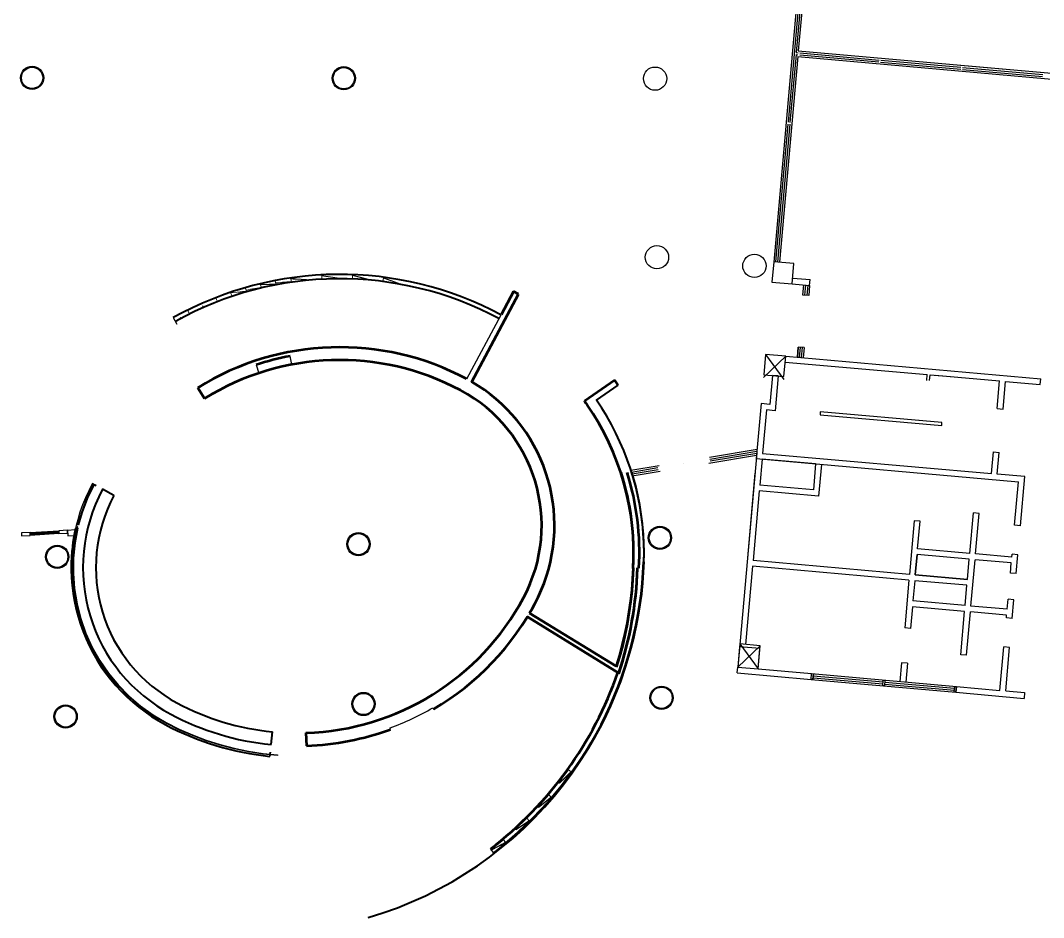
# Model space of a CAD drawing. Header units: millimetres. Extents: x 1316860 to 1485586, y 7456 to 143477.
# Drawn here: x 1387512 to 1422689, y 7681 to 38542 of the extents above; entities that cross this region are included whole.
import ezdxf

# ---------------------------------------------------------------- set-up
doc = ezdxf.new("R2010")
doc.units = ezdxf.units.MM
doc.header["$LTSCALE"] = 1000
doc.layers.get('0').update_dxf_attribs({"linetype": 'CONTINUOUS'})
for name, color, linetype in [('A—\\M+5C3C5\\M+5B4B0', 135, 'CONTINUOUS'), ('A—\\M+5C7BD\\M+5CCE5', 7, 'CONTINUOUS'), ('E1-RD-1F$0$$0$A-GLAZ', 140, 'CONTINUOUS'), ('E1-RD-1F$0$$3$A-WALL', 7, 'CONTINUOUS'), ('E1-RD-1F$0$A-GLAZ', 140, 'CONTINUOUS'), ('E1-RD-1F$0$A-GLAZ-CWMG', 3, 'CONTINUOUS'), ('E1-RD-1F$0$A-WALL', 7, 'CONTINUOUS'), ('E1-RI-1F$0$A-GLAZ-CWMG', 3, 'CONTINUOUS'), ('E1-RI-1F$0$A-WALL', 7, 'CONTINUOUS'), ('E1-RV-1F$0$A-WALL', 7, 'CONTINUOUS'), ('E1-RW-1F$0$A-GLAZ-CWMG', 3, 'CONTINUOUS'), ('E1-RW-1F$0$A-HOLE', 2, 'CONTINUOUS')]:
    doc.layers.add(name, color=color, linetype=linetype)

msp = doc.modelspace()

# ---------------------------------------------------------------- linework, layer by layer
at = {"elevation": 0}
for points in [[(1414109, 30179), (1413412, 30241), (1413350, 29544), (1414048, 29482)], [(1413827, 26992), (1413130, 27053), (1413068, 26356), (1413765, 26294)], [(1412935, 16931), (1412238, 16993), (1412176, 16296), (1412873, 16234)]]:
    msp.add_lwpolyline(points, close=True, dxfattribs=at)
for centre, radius in [((1387912, 36566, 0), 400), ((1398629, 36553, 0), 400), ((1409332, 36540, 0), 400), ((1387912, 36566, 0), 365), ((1398629, 36553, 0), 365), ((1409397, 30396, 0), 400), ((1412747, 30099, 0), 400), ((1409499, 20743, 0), 400), ((1409499, 20743, 0), 365), ((1399134, 20525, 0), 400), ((1399134, 20525, 0), 365), ((1388776, 20091, 0), 400), ((1388776, 20091, 0), 365), ((1409556, 15243, 0), 400), ((1409556, 15243, 0), 365), ((1399306, 15028, 0), 400), ((1399306, 15028, 0), 365), ((1389064, 14598, 0), 400), ((1389064, 14598, 0), 365)]:
    msp.add_circle(centre, radius)
at = {"layer": 'A—\\M+5C3C5\\M+5B4B0'}
for p, q in [((1414323, 39756), (1413904, 35039)), ((1414396, 39823), (1414184, 37434)), ((1414468, 39890), (1414256, 37495)), ((1414250, 39690), (1413411, 30224)), ((1414238, 37296), (1413611, 30223)), ((1414178, 37368), (1413971, 35033)), ((1414178, 37368), (1414244, 37362)), ((1414184, 37434), (1414250, 37428)), ((1414238, 37296), (1425494, 36297)), ((1414256, 37495), (1425512, 36497)), ((1414304, 37357), (1417028, 37115)), ((1414310, 37423), (1417034, 37181)), ((1417088, 37110), (1419842, 36866)), ((1417094, 37176), (1419848, 36932)), ((1419834, 37000), (1425512, 36497)), ((1419902, 36860), (1422656, 36616)), ((1419908, 36927), (1422662, 36682)), ((1413899, 34979), (1413478, 30235)), ((1413966, 34973), (1413545, 30229)), ((1414415, 29097), (1414446, 29447)), ((1414482, 29091), (1414513, 29441)), ((1414579, 29435), (1414548, 29085)), ((1414645, 29429), (1414614, 29079)), ((1414614, 29079), (1414415, 29097)), ((1414225, 26956), (1414256, 27304)), ((1414455, 27286), (1414256, 27304)), ((1414323, 27298), (1414292, 26950)), ((1414389, 27292), (1414358, 26945)), ((1414455, 27286), (1414425, 26939)), ((1387843, 20929), (1387544, 20910)), ((1387544, 20910), (1387550, 20810)), ((1387550, 20810), (1387849, 20829)), ((1387843, 20929), (1388826, 20989)), ((1387849, 20829), (1387843, 20929)), ((1388828, 20952), (1387846, 20891)), ((1387846, 20891), (1387847, 20866)), ((1387847, 20866), (1388830, 20927)), ((1388832, 20890), (1387849, 20829)), ((1389126, 21008), (1388826, 20989)), ((1388826, 20989), (1388832, 20890)), ((1388830, 20927), (1388828, 20952)), ((1388832, 20890), (1389132, 20908)), ((1389132, 20908), (1389126, 21008)), ((1414698, 15872), (1419678, 15430)), ((1414698, 15872), (1419678, 15430)), ((1414715, 16071), (1419696, 15629)), ((1414763, 15933), (1417164, 15720)), ((1414763, 15933), (1417164, 15720)), ((1414769, 15999), (1417170, 15786)), ((1414769, 15999), (1417170, 15786)), ((1417223, 15715), (1419624, 15501)), ((1417223, 15715), (1419624, 15501)), ((1417229, 15781), (1419630, 15568)), ((1417229, 15781), (1419630, 15568))]:
    msp.add_line(p, q, dxfattribs=at)
for points in [[(1411177, 23314), (1412822, 23588)], [(1411203, 23521), (1412841, 23794)], [(1411214, 23455), (1412835, 23725)], [(1411225, 23390), (1412829, 23657)], [(1408502, 23071), (1409477, 23234)], [(1408523, 23007), (1409429, 23158)], [(1408543, 22943), (1409440, 23092)], [(1408546, 22876), (1409510, 23036)], [(1389126, 21008), (1389396, 21025)], [(1389126, 21008), (1389138, 20808)], [(1389138, 20808), (1389355, 20822)]]:
    msp.add_lwpolyline(points, dxfattribs=at)
for points in [[(1414715, 16071), (1414775, 16066), (1414757, 15867), (1414698, 15872)], [(1417176, 15853), (1417235, 15847), (1417218, 15648), (1417158, 15653)], [(1417176, 15853), (1417235, 15847), (1417218, 15648), (1417158, 15653)], [(1419636, 15634), (1419696, 15629), (1419678, 15430), (1419618, 15435)], [(1419636, 15634), (1419696, 15629), (1419678, 15430), (1419618, 15435)]]:
    msp.add_lwpolyline(points, close=True, dxfattribs=at)
at = {"layer": 'A—\\M+5C7BD\\M+5CCE5'}
for p, q in [((1414065, 29681), (1414663, 29628)), ((1414645, 29429), (1414663, 29628)), ((1404463, 29219), (1404035, 28418)), ((1404640, 29125), (1404463, 29219)), ((1414048, 29482), (1414645, 29429)), ((1402854, 26209), (1404035, 28418)), ((1396838, 26703), (1396782, 26997)), ((1413809, 26792), (1418690, 26360)), ((1413809, 26792), (1418690, 26360)), ((1413827, 26992), (1422594, 26214)), ((1407953, 26162), (1406907, 25443)), ((1408066, 25997), (1407953, 26162)), ((1413367, 26330), (1413278, 25334)), ((1413566, 26312), (1413367, 26330)), ((1413566, 26312), (1413460, 25117)), ((1418673, 26161), (1418690, 26360)), ((1418673, 26160), (1418690, 26360)), ((1418772, 26152), (1418790, 26351)), ((1418790, 26351), (1419487, 26289)), ((1418967, 26335), (1421180, 26139)), ((1421096, 25193), (1421180, 26139)), ((1421296, 25175), (1421380, 26121)), ((1421380, 26121), (1422576, 26015)), ((1422576, 26015), (1422594, 26214)), ((1393609, 25907), (1393842, 25532)), ((1412979, 25360), (1412812, 23468)), ((1413278, 25334), (1412979, 25360)), ((1413161, 25143), (1413029, 23649)), ((1413460, 25117), (1413161, 25143)), ((1421096, 25193), (1421296, 25175)), ((1412829, 23668), (1412175, 16297)), ((1412829, 23668), (1412175, 16297)), ((1420898, 22951), (1420964, 23698)), ((1420964, 23698), (1421163, 23681)), ((1421097, 22934), (1421163, 23681)), ((1413011, 23451), (1412931, 22554)), ((1413011, 23451), (1412931, 22554)), ((1414853, 23287), (1413011, 23451)), ((1414853, 23287), (1413011, 23451)), ((1414853, 23287), (1414774, 22391)), ((1414853, 23287), (1414774, 22391)), ((1415053, 23269), (1414955, 22174)), ((1415053, 23269), (1414955, 22174)), ((1412767, 22970), (1412473, 19653)), ((1412767, 22970), (1412473, 19653)), ((1422043, 22850), (1421097, 22934)), ((1390022, 22580), (1389977, 22604)), ((1390110, 22533), (1390044, 22569)), ((1414774, 22391), (1412931, 22554)), ((1414774, 22391), (1412931, 22554)), ((1421694, 21174), (1421826, 22668)), ((1421694, 21174), (1421826, 22668)), ((1421893, 21156), (1422043, 22850)), ((1421893, 21156), (1422043, 22850)), ((1390725, 22204), (1390335, 22413)), ((1412914, 22355), (1412702, 19964)), ((1412914, 22355), (1412702, 19964)), ((1414955, 22174), (1412914, 22355)), ((1414955, 22174), (1412914, 22355)), ((1420152, 20207), (1420276, 21601)), ((1420152, 20207), (1420276, 21601)), ((1420476, 21583), (1420276, 21601)), ((1420476, 21583), (1420276, 21601)), ((1420352, 20189), (1420476, 21583)), ((1420352, 20189), (1420476, 21583)), ((1418244, 21330), (1418081, 19487)), ((1418244, 21330), (1418081, 19487)), ((1418443, 21312), (1418244, 21330)), ((1418443, 21312), (1418244, 21330)), ((1418359, 20366), (1418443, 21312)), ((1418359, 20366), (1418443, 21312)), ((1421893, 21156), (1421694, 21174)), ((1421893, 21156), (1421694, 21174)), ((1418280, 19469), (1418342, 20166)), ((1418280, 19469), (1418342, 20166)), ((1420135, 20007), (1418342, 20166)), ((1420135, 20007), (1418342, 20166)), ((1420152, 20207), (1418359, 20366)), ((1420152, 20207), (1418359, 20366)), ((1421596, 20078), (1420352, 20189)), ((1421596, 20078), (1420352, 20189)), ((1421596, 20078), (1421605, 20178)), ((1421596, 20078), (1421605, 20178)), ((1421804, 20160), (1421605, 20178)), ((1421804, 20160), (1421605, 20178)), ((1421747, 19513), (1421804, 20160)), ((1421747, 19513), (1421804, 20160)), ((1412684, 19765), (1412445, 17076)), ((1412684, 19765), (1412445, 17076)), ((1418063, 19288), (1412684, 19765)), ((1418063, 19288), (1412684, 19765)), ((1418081, 19487), (1412702, 19964)), ((1418081, 19487), (1412702, 19964)), ((1420073, 19310), (1420135, 20007)), ((1420073, 19310), (1420135, 20007)), ((1420192, 18396), (1420334, 19990)), ((1420192, 18396), (1420334, 19990)), ((1421579, 19879), (1420334, 19990)), ((1421579, 19879), (1420334, 19990)), ((1421548, 19531), (1421579, 19879)), ((1421548, 19531), (1421579, 19879)), ((1420073, 19310), (1418280, 19469)), ((1420073, 19310), (1418280, 19469)), ((1421747, 19513), (1421548, 19531)), ((1421747, 19513), (1421548, 19531)), ((1418063, 19288), (1417917, 17644)), ((1418063, 19288), (1417917, 17644)), ((1418262, 19270), (1418200, 18573)), ((1418262, 19270), (1418200, 18573)), ((1420055, 19111), (1418262, 19270)), ((1420055, 19111), (1418262, 19270)), ((1419993, 18414), (1420055, 19111)), ((1419993, 18414), (1420055, 19111)), ((1418183, 18374), (1418116, 17627)), ((1418183, 18374), (1418116, 17627)), ((1419975, 18215), (1418183, 18374)), ((1419975, 18215), (1418183, 18374)), ((1419993, 18414), (1418200, 18573)), ((1419993, 18414), (1418200, 18573)), ((1421437, 18286), (1420192, 18396)), ((1421437, 18286), (1420192, 18396)), ((1421437, 18286), (1421468, 18634)), ((1421437, 18286), (1421468, 18634)), ((1421667, 18616), (1421468, 18634)), ((1421667, 18616), (1421468, 18634)), ((1421610, 17969), (1421667, 18616)), ((1421610, 17969), (1421667, 18616)), ((1419843, 16721), (1419975, 18215)), ((1419843, 16721), (1419975, 18215)), ((1420042, 16703), (1420175, 18197)), ((1420042, 16703), (1420175, 18197)), ((1421420, 18086), (1420175, 18197)), ((1421420, 18086), (1420175, 18197)), ((1421390, 18089), (1421390, 18089)), ((1421411, 17987), (1421420, 18086)), ((1421411, 17987), (1421420, 18086)), ((1421610, 17969), (1421411, 17987)), ((1421610, 17969), (1421411, 17987)), ((1418116, 17627), (1417917, 17644)), ((1418116, 17627), (1417917, 17644)), ((1421190, 15496), (1421322, 16991)), ((1421190, 15496), (1421322, 16991)), ((1421522, 16973), (1421322, 16991)), ((1421522, 16973), (1421322, 16991)), ((1421389, 15479), (1421522, 16973)), ((1421389, 15479), (1421522, 16973)), ((1420042, 16703), (1419843, 16721)), ((1420042, 16703), (1419843, 16721)), ((1412872, 16235), (1414715, 16071)), ((1412872, 16235), (1414715, 16071)), ((1412875, 16265), (1412876, 16264)), ((1417811, 16449), (1417753, 15801, 0)), ((1417811, 16449), (1417753, 15801, 0)), ((1418010, 16432, 0), (1417811, 16449)), ((1418010, 16432, 0), (1417811, 16449)), ((1418010, 16432, 0), (1417953, 15784, 0)), ((1418010, 16432, 0), (1417953, 15784, 0)), ((1412158, 16097), (1414698, 15872)), ((1412158, 16097), (1414698, 15872)), ((1414698, 15872), (1414715, 16071)), ((1414698, 15872), (1414715, 16071)), ((1414757, 15867), (1414775, 16066)), ((1414757, 15867), (1414775, 16066)), ((1419678, 15430), (1419696, 15629)), ((1419678, 15430), (1419696, 15629)), ((1419696, 15629), (1421190, 15496)), ((1419696, 15629), (1421190, 15496)), ((1421389, 15479), (1422036, 15421)), ((1421389, 15479), (1422036, 15421)), ((1419678, 15430), (1422019, 15222)), ((1419678, 15430), (1422019, 15222)), ((1422036, 15421), (1422019, 15222)), ((1422036, 15421), (1422019, 15222)), ((1401692, 14898), (1401717, 14855)), ((1400236, 14156), (1400219, 14203)), ((1396134, 13631), (1396177, 14071)), ((1397329, 14033), (1397343, 13591)), ((1396097, 13306), (1396104, 13370)), ((1396090, 13228), (1396095, 13281))]:
    msp.add_line(p, q, dxfattribs=at)
at = {"layer": 'A—\\M+5C7BD\\M+5CCE5', "flags": 128}
for points in [[(1405199, 18475), (1405315, 18705), (1405421, 18941), (1405517, 19181), (1405601, 19424), (1405674, 19672), (1405736, 19922), (1405787, 20176), (1405826, 20431), (1405853, 20687), (1405869, 20945), (1405874, 21203), (1405866, 21461), (1405847, 21718), (1405817, 21975), (1405775, 22229), (1405721, 22482), (1405656, 22732), (1405580, 22978), (1405493, 23221), (1405395, 23460), (1405286, 23694), (1405167, 23923), (1405037, 24146), (1404898, 24363), (1404749, 24574), (1404590, 24778), (1404423, 24974), (1404247, 25163), (1404062, 25343), (1403870, 25515), (1403670, 25678), (1403463, 25832), (1403249, 25977), (1403028, 26111), (1404640, 29125)], [(1408549, 22925), (1408483, 23130), (1408375, 23441), (1408255, 23748), (1408125, 24050), (1407983, 24348), (1407832, 24640), (1407670, 24927), (1407498, 25208), (1407317, 25482), (1408066, 25997)], [(1406907, 25443), (1406911, 25437), (1406916, 25430)], [(1406916, 25430), (1406956, 25375), (1406995, 25319)], [(1408947, 19888), (1408953, 20217), (1408947, 20546), (1408929, 20875), (1408900, 21203), (1408859, 21530), (1408807, 21855), (1408743, 22178), (1408668, 22498), (1408581, 22816), (1408556, 22900)], [(1389977, 22604), (1389857, 22366), (1389746, 22122), (1389647, 21874), (1389558, 21622), (1389481, 21367), (1389391, 21024)], [(1389977, 22604), (1389857, 22366), (1389746, 22122), (1389647, 21874), (1389558, 21622), (1389481, 21367), (1389429, 21171)], [(1389405, 21069), (1389359, 20846), (1389316, 20583), (1389284, 20317)], [(1389277, 20242), (1389267, 20116), (1389261, 19991)], [(1389284, 20317), (1389280, 20280), (1389277, 20242)], [(1389258, 19915), (1389255, 19643), (1389264, 19371), (1389286, 19099), (1389319, 18829), (1389365, 18561), (1389422, 18295), (1389492, 18032), (1389572, 17772), (1389665, 17516), (1389768, 17264), (1389883, 17017), (1390008, 16776), (1390145, 16540), (1390291, 16311), (1390448, 16088), (1390614, 15873), (1390790, 15665), (1390974, 15465), (1391168, 15273), (1391370, 15091), (1391579, 14917), (1391797, 14753), (1392021, 14599), (1392252, 14455), (1392489, 14321)], [(1389261, 19991), (1389259, 19953), (1389258, 19915)], [(1408580, 19686), (1408561, 19303), (1408530, 18921), (1408488, 18540), (1408435, 18160), (1408370, 17782), (1408294, 17406), (1408207, 17033), (1408109, 16662), (1408000, 16295)], [(1405018, 18152), (1405104, 18302), (1405199, 18475)], [(1401717, 14855), (1401994, 15024), (1402265, 15202), (1402529, 15390), (1402787, 15587), (1403037, 15793), (1403281, 16007), (1403516, 16230), (1403744, 16461), (1403963, 16700), (1404174, 16946), (1404376, 17200), (1404569, 17460), (1404753, 17727), (1404940, 18021), (1408084, 16093)]]:
    msp.add_lwpolyline(points, dxfattribs=at)
at = {"layer": 'A—\\M+5C7BD\\M+5CCE5'}
for points in [[(1395618, 26694), (1395713, 26409)], [(1419197, 24708), (1415013, 25079), (1415004, 24980), (1419188, 24609), (1419197, 24708), (1418400, 24779)], [(1412175, 16297), (1412872, 16235), (1412943, 17032), (1412246, 17093), (1412175, 16297)], [(1412175, 16297), (1412872, 16235), (1412943, 17032), (1412246, 17093), (1412175, 16297)], [(1412158, 16097), (1412175, 16297)], [(1412158, 16097), (1412175, 16297)]]:
    msp.add_lwpolyline(points, dxfattribs=at)
for centre, radius, start, end in [((1398492, 18051), 9250, 61.8687, 121.8687), ((1398492, 18051), 8808, 61.8687, 121.8687), ((1398492, 18051), 9108, 100.824, 108.3949), ((1400159, 21169), 5273, 331.8687, 61.8687), ((1399648, 20212), 8948, 356.6279, 34.8011), ((1395375, 19718), 5715, 151.8687, 241.8687), ((1395375, 19718), 5272, 151.8687, 241.8687), ((1395755, 20349), 13200, 286.3348, 357.9994), ((1395760, 20134), 12980, 341.727, 357.9917), ((1397041, 22836), 8808, 271.8687, 331.8687), ((1397041, 22836), 8808, 241.8687, 264.3687), ((1397041, 22836), 9200, 290.2076, 300.3666), ((1397041, 22836), 9250, 241.8687, 264.3687), ((1397041, 22836), 9656, 241.8687, 264.3423), ((1397041, 22836), 9250, 271.8687, 290.2064)]:
    msp.add_arc(centre, radius, start, end, dxfattribs=at)
at = {"layer": 'Defpoints'}
for p, q in [((1413059, 26257, 0), (1413827, 26992, 0)), ((1413130, 27053, 0), (1413756, 26195, 0)), ((1412176, 16296, 0), (1412944, 17031, 0)), ((1412246, 17093, 0), (1412873, 16234, 0))]:
    msp.add_line(p, q, dxfattribs=at)
at = {"layer": 'E1-RD-1F$0$$0$A-GLAZ', "color": 8}
for p, q in [((1396296, 29513), (1396286, 29565)), ((1396296, 29513), (1396286, 29565)), ((1396811, 29650), (1396809, 29661)), ((1396809, 29661), (1397347, 29626)), ((1396811, 29650), (1396809, 29661)), ((1396809, 29661), (1397347, 29626)), ((1397869, 29754), (1397868, 29765)), ((1397868, 29765), (1398400, 29682)), ((1397869, 29754), (1397868, 29765)), ((1397868, 29765), (1398400, 29682)), ((1398931, 29763), (1398932, 29774)), ((1398931, 29763), (1398932, 29774)), ((1398932, 29774), (1399454, 29642)), ((1398932, 29774), (1399454, 29642)), ((1399990, 29675), (1399992, 29686)), ((1399990, 29675), (1399992, 29686)), ((1399992, 29686), (1400500, 29507)), ((1399992, 29686), (1400500, 29507)), ((1395765, 29460), (1396304, 29474)), ((1395765, 29460), (1396304, 29474)), ((1395767, 29450), (1395765, 29460)), ((1395767, 29450), (1395765, 29460)), ((1394744, 29163), (1394743, 29167)), ((1394744, 29163), (1394743, 29167)), ((1406452, 12688), (1406041, 12307)), ((1406452, 12688), (1406041, 12307)), ((1406443, 12694), (1406452, 12688)), ((1406443, 12694), (1406452, 12688)), ((1405769, 11817), (1405327, 11472)), ((1405769, 11817), (1405327, 11472)), ((1405760, 11824), (1405769, 11817)), ((1405760, 11824), (1405769, 11817)), ((1405015, 11006), (1404546, 10700)), ((1405015, 11006), (1404546, 10700)), ((1405007, 11014), (1405015, 11006)), ((1405007, 11014), (1405015, 11006)), ((1404195, 10262), (1403702, 9996)), ((1404195, 10262), (1403702, 9996)), ((1404188, 10270), (1404195, 10262)), ((1404188, 10270), (1404195, 10262)), ((1403668, 10040), (1403777, 9897)), ((1403668, 10040), (1403777, 9897))]:
    msp.add_line(p, q, dxfattribs=at)
at = {"layer": 'E1-RD-1F$0$$0$A-GLAZ', "lineweight": 13}
for p, q in [((1396811, 29650), (1396827, 29537)), ((1396811, 29650), (1396827, 29537)), ((1396827, 29537), (1396824, 29562)), ((1396827, 29537), (1396824, 29562)), ((1396827, 29537), (1397350, 29601)), ((1396827, 29537), (1397350, 29601)), ((1397350, 29601), (1397347, 29626)), ((1397350, 29601), (1397347, 29626)), ((1397869, 29754), (1397875, 29641)), ((1397869, 29754), (1397875, 29641)), ((1397875, 29641), (1398401, 29657)), ((1397875, 29641), (1398401, 29657)), ((1398401, 29657), (1398400, 29682)), ((1398401, 29657), (1398400, 29682)), ((1398931, 29763), (1398927, 29649)), ((1398931, 29763), (1398927, 29649)), ((1398927, 29649), (1399452, 29617)), ((1398927, 29649), (1399452, 29617)), ((1399452, 29617), (1399454, 29642)), ((1399452, 29617), (1399454, 29642)), ((1399990, 29675), (1399976, 29562)), ((1399990, 29675), (1399976, 29562)), ((1399976, 29562), (1400496, 29483)), ((1399976, 29562), (1400496, 29483)), ((1394743, 29167), (1395278, 29229)), ((1394743, 29167), (1395278, 29229)), ((1395267, 29267), (1395252, 29318)), ((1395267, 29267), (1395252, 29318)), ((1395267, 29267), (1395285, 29205)), ((1395267, 29267), (1395285, 29205)), ((1395285, 29205), (1395278, 29229)), ((1395285, 29205), (1395278, 29229)), ((1395285, 29205), (1395794, 29339)), ((1395285, 29205), (1395794, 29339)), ((1395767, 29450), (1395794, 29339)), ((1395767, 29450), (1395794, 29339)), ((1395794, 29339), (1395788, 29363)), ((1395794, 29339), (1395788, 29363)), ((1395794, 29339), (1396308, 29450)), ((1395794, 29339), (1396308, 29450)), ((1396296, 29513), (1396308, 29450)), ((1396296, 29513), (1396308, 29450)), ((1396308, 29450), (1396304, 29474)), ((1396308, 29450), (1396304, 29474)), ((1396308, 29450), (1396827, 29537)), ((1396308, 29450), (1396827, 29537)), ((1400496, 29483), (1400500, 29507)), ((1400496, 29483), (1400500, 29507)), ((1394257, 28947), (1394245, 28978)), ((1394257, 28947), (1394245, 28978)), ((1394257, 28947), (1394279, 28892)), ((1394257, 28947), (1394279, 28892)), ((1394279, 28892), (1394288, 28869)), ((1394279, 28892), (1394288, 28869)), ((1394775, 29072), (1394744, 29163)), ((1394775, 29072), (1394744, 29163)), ((1394783, 29048), (1394775, 29072)), ((1394783, 29048), (1394775, 29072)), ((1395025, 29194), (1395044, 29133)), ((1395025, 29194), (1395044, 29133)), ((1393277, 28541), (1393273, 28548)), ((1393277, 28541), (1393273, 28548)), ((1393277, 28541), (1393314, 28466)), ((1393277, 28541), (1393314, 28466)), ((1393783, 28709), (1393774, 28729)), ((1393783, 28709), (1393774, 28729)), ((1393792, 28690), (1393783, 28709)), ((1393792, 28690), (1393783, 28709)), ((1393802, 28667), (1393792, 28690)), ((1393802, 28667), (1393792, 28690)), ((1393005, 28333), (1393028, 28290)), ((1393005, 28333), (1393028, 28290)), ((1393314, 28466), (1393325, 28443)), ((1393314, 28466), (1393325, 28443)), ((1408377, 22995), (1408394, 22943)), ((1408377, 22995), (1408394, 22943)), ((1408394, 22943), (1408418, 22950)), ((1408394, 22943), (1408418, 22950)), ((1406351, 12761), (1406021, 12322)), ((1406351, 12761), (1406021, 12322)), ((1406443, 12694), (1406351, 12761)), ((1406443, 12694), (1406351, 12761)), ((1406021, 12322), (1406041, 12307)), ((1406021, 12322), (1406041, 12307)), ((1405674, 11898), (1405309, 11489)), ((1405674, 11898), (1405309, 11489)), ((1405760, 11824), (1405674, 11898)), ((1405760, 11824), (1405674, 11898)), ((1405309, 11489), (1405327, 11472)), ((1405309, 11489), (1405327, 11472)), ((1404927, 11095), (1404529, 10718)), ((1404927, 11095), (1404529, 10718)), ((1405007, 11014), (1404927, 11095)), ((1405007, 11014), (1404927, 11095)), ((1404529, 10718), (1404546, 10700)), ((1404529, 10718), (1404546, 10700)), ((1404115, 10358), (1403687, 10016)), ((1404115, 10358), (1403687, 10016)), ((1404188, 10270), (1404115, 10358)), ((1404188, 10270), (1404115, 10358)), ((1403687, 10016), (1403702, 9996)), ((1403726, 9965), (1403687, 10016)), ((1403687, 10016), (1403702, 9996)), ((1403726, 9965), (1403687, 10016))]:
    msp.add_line(p, q, dxfattribs=at)
at = {"layer": 'E1-RD-1F$0$$0$A-GLAZ', "lineweight": 13, "flags": 128}
for points in [[(1396824, 29562), (1396748, 29555), (1396673, 29548), (1396598, 29541), (1396522, 29534), (1396447, 29527), (1396372, 29520), (1396296, 29513)], [(1396824, 29562), (1396748, 29555), (1396673, 29548), (1396598, 29541), (1396522, 29534), (1396447, 29527), (1396372, 29520), (1396296, 29513)], [(1397347, 29626), (1397271, 29629), (1397194, 29632), (1397118, 29636), (1397041, 29639), (1396964, 29643), (1396888, 29646), (1396811, 29650)], [(1397347, 29626), (1397271, 29629), (1397194, 29632), (1397118, 29636), (1397041, 29639), (1396964, 29643), (1396888, 29646), (1396811, 29650)], [(1398400, 29682), (1398324, 29692), (1398249, 29702), (1398173, 29713), (1398097, 29723), (1398021, 29734), (1397945, 29744), (1397869, 29754)], [(1398400, 29682), (1398324, 29692), (1398249, 29702), (1398173, 29713), (1398097, 29723), (1398021, 29734), (1397945, 29744), (1397869, 29754)], [(1399454, 29642), (1399380, 29659), (1399305, 29677), (1399230, 29694), (1399155, 29711), (1399081, 29728), (1399006, 29746), (1398931, 29763)], [(1399454, 29642), (1399380, 29659), (1399305, 29677), (1399230, 29694), (1399155, 29711), (1399081, 29728), (1399006, 29746), (1398931, 29763)], [(1400500, 29507), (1400427, 29531), (1400355, 29555), (1400282, 29579), (1400209, 29603), (1400136, 29627), (1400063, 29651), (1399990, 29675)], [(1400500, 29507), (1400427, 29531), (1400355, 29555), (1400282, 29579), (1400209, 29603), (1400136, 29627), (1400063, 29651), (1399990, 29675)], [(1395278, 29229), (1395215, 29220), (1395151, 29212), (1395088, 29203), (1395025, 29194)], [(1395278, 29229), (1395215, 29220), (1395151, 29212), (1395088, 29203), (1395025, 29194)], [(1395788, 29363), (1395714, 29349), (1395639, 29336), (1395565, 29322), (1395490, 29308), (1395416, 29294), (1395342, 29280), (1395267, 29267)], [(1395788, 29363), (1395714, 29349), (1395639, 29336), (1395565, 29322), (1395490, 29308), (1395416, 29294), (1395342, 29280), (1395267, 29267)], [(1396304, 29474), (1396227, 29471), (1396150, 29467), (1396074, 29464), (1395997, 29460), (1395921, 29457), (1395844, 29453), (1395767, 29450)], [(1396304, 29474), (1396227, 29471), (1396150, 29467), (1396074, 29464), (1395997, 29460), (1395921, 29457), (1395844, 29453), (1395767, 29450)], [(1408418, 22950), (1408407, 22995)], [(1408418, 22950), (1408407, 22995)], [(1406041, 12307), (1406091, 12355), (1406141, 12404), (1406192, 12452), (1406242, 12500), (1406292, 12549), (1406343, 12597), (1406393, 12646), (1406443, 12694)], [(1406041, 12307), (1406091, 12355), (1406141, 12404), (1406192, 12452), (1406242, 12500), (1406292, 12549), (1406343, 12597), (1406393, 12646), (1406443, 12694)], [(1405327, 11472), (1405381, 11516), (1405435, 11560), (1405489, 11604), (1405544, 11648), (1405598, 11692), (1405652, 11736), (1405706, 11780), (1405760, 11824)], [(1405327, 11472), (1405381, 11516), (1405435, 11560), (1405489, 11604), (1405544, 11648), (1405598, 11692), (1405652, 11736), (1405706, 11780), (1405760, 11824)], [(1404546, 10700), (1404603, 10739), (1404661, 10778), (1404719, 10818), (1404776, 10857), (1404834, 10896), (1404892, 10935), (1404949, 10975), (1405007, 11014)], [(1404546, 10700), (1404603, 10739), (1404661, 10778), (1404719, 10818), (1404776, 10857), (1404834, 10896), (1404892, 10935), (1404949, 10975), (1405007, 11014)], [(1403702, 9996), (1403763, 10030), (1403824, 10064), (1403884, 10099), (1403945, 10133), (1404006, 10167), (1404067, 10202), (1404127, 10236), (1404188, 10270)], [(1403702, 9996), (1403763, 10030), (1403824, 10064), (1403884, 10099), (1403945, 10133), (1404006, 10167), (1404067, 10202), (1404127, 10236), (1404188, 10270)]]:
    msp.add_lwpolyline(points, dxfattribs=at)
at = {"layer": 'E1-RD-1F$0$$3$A-WALL', "lineweight": 53}
for p, q in [((1404463, 29219), (1404035, 28418)), ((1404463, 29219), (1404035, 28418)), ((1404640, 29125), (1404463, 29219)), ((1404640, 29125), (1404463, 29219)), ((1403028, 26111), (1404640, 29125)), ((1403028, 26111), (1404640, 29125)), ((1407999, 16324), (1405018, 18152)), ((1407999, 16324), (1405018, 18152))]:
    msp.add_line(p, q, dxfattribs=at)
at = {"layer": 'E1-RD-1F$0$$3$A-WALL'}
for p, q in [((1392767, 28318), (1392890, 28095)), ((1392767, 28318), (1392890, 28095)), ((1402854, 26209), (1404035, 28418)), ((1402854, 26209), (1404035, 28418))]:
    msp.add_line(p, q, dxfattribs=at)
at = {"layer": 'E1-RD-1F$0$$3$A-WALL', "lineweight": 40, "flags": 128}
msp.add_lwpolyline([(1408946, 19917), (1408952, 20246), (1408946, 20575), (1408928, 20904), (1408899, 21232), (1408858, 21559), (1408806, 21884), (1408742, 22207), (1408667, 22528), (1408580, 22845), (1408536, 22995)], dxfattribs=at)
msp.add_lwpolyline([(1408946, 19917), (1408952, 20246), (1408946, 20575), (1408928, 20904), (1408899, 21232), (1408858, 21559), (1408806, 21884), (1408742, 22207), (1408667, 22528), (1408580, 22845), (1408536, 22995)], dxfattribs=at)
at = {"layer": 'E1-RD-1F$0$$3$A-WALL', "lineweight": 53, "flags": 128}
msp.add_lwpolyline([(1408579, 19715), (1408560, 19332), (1408529, 18950), (1408487, 18569), (1408434, 18189), (1408369, 17811), (1408293, 17436), (1408206, 17062), (1408108, 16692), (1407999, 16324)], dxfattribs=at)
msp.add_lwpolyline([(1408579, 19715), (1408560, 19332), (1408529, 18950), (1408487, 18569), (1408434, 18189), (1408369, 17811), (1408293, 17436), (1408206, 17062), (1408108, 16692), (1407999, 16324)], dxfattribs=at)
at = {"layer": 'E1-RD-1F$0$$3$A-WALL', "lineweight": 40}
for radius in [11755, 11755, 11605, 11605]:
    msp.add_arc((1398492, 18051), radius, 61.8687, 119.1474, dxfattribs=at)
at = {"layer": 'E1-RD-1F$0$$3$A-WALL', "lineweight": 53}
for centre, radius, start, end in [((1399647, 20241), 8948, 356.6279, 17.9216), ((1399647, 20241), 8948, 356.6279, 17.9216), ((1399647, 20241), 9148, 356.6279, 17.5169), ((1399647, 20241), 9148, 356.6279, 17.5169), ((1395753, 20378), 13200, 307.4371, 357.9994), ((1395753, 20378), 13200, 307.4371, 357.9994), ((1395759, 20163), 12980, 341.727, 357.9917), ((1395759, 20163), 12980, 341.727, 357.9917), ((1395753, 20378), 13020, 307.4372, 340.8705), ((1395753, 20378), 13020, 307.4372, 340.8705)]:
    msp.add_arc(centre, radius, start, end, dxfattribs=at)
at = {"layer": 'E1-RD-1F$0$A-GLAZ', "color": 8}
for p, q in [((1389792, 22103), (1390022, 22580)), ((1389792, 22103), (1390022, 22580)), ((1390044, 22569), (1389815, 22093)), ((1390044, 22569), (1389815, 22093)), ((1390022, 22580), (1390044, 22569)), ((1390022, 22580), (1390044, 22569)), ((1389606, 21607), (1389792, 22103)), ((1389606, 21607), (1389792, 22103)), ((1389792, 22103), (1389815, 22093)), ((1389815, 22093), (1389792, 22103)), ((1389792, 22103), (1389815, 22093)), ((1389815, 22093), (1389792, 22103)), ((1389606, 21607), (1389630, 21600)), ((1389630, 21600), (1389606, 21607)), ((1389606, 21607), (1389630, 21600)), ((1389630, 21600), (1389606, 21607)), ((1389366, 20577), (1389463, 21097)), ((1389366, 20577), (1389463, 21097)), ((1389484, 21075), (1389390, 20573)), ((1389484, 21075), (1389390, 20573)), ((1389463, 21097), (1389483, 21093)), ((1389483, 21093), (1389463, 21097)), ((1389463, 21097), (1389483, 21093)), ((1389483, 21093), (1389463, 21097)), ((1389314, 20050), (1389366, 20577)), ((1389314, 20050), (1389366, 20577)), ((1389390, 20573), (1389339, 20049)), ((1389390, 20573), (1389339, 20049)), ((1389366, 20577), (1389390, 20573)), ((1389390, 20573), (1389366, 20577)), ((1389366, 20577), (1389390, 20573)), ((1389390, 20573), (1389366, 20577)), ((1389308, 19521), (1389314, 20050)), ((1389308, 19521), (1389314, 20050)), ((1389314, 20050), (1389339, 20049)), ((1389339, 20049), (1389314, 20050)), ((1389314, 20050), (1389339, 20049)), ((1389339, 20049), (1389314, 20050)), ((1389339, 20049), (1389333, 19521)), ((1389339, 20049), (1389333, 19521)), ((1389308, 19521), (1389333, 19521)), ((1389348, 18993), (1389308, 19521)), ((1389333, 19521), (1389308, 19521)), ((1389308, 19521), (1389333, 19521)), ((1389348, 18993), (1389308, 19521)), ((1389333, 19521), (1389308, 19521)), ((1389333, 19521), (1389373, 18996)), ((1389333, 19521), (1389373, 18996)), ((1389348, 18993), (1389373, 18996)), ((1389373, 18996), (1389348, 18993)), ((1389348, 18993), (1389373, 18996)), ((1389373, 18996), (1389348, 18993)), ((1389434, 18470), (1389348, 18993)), ((1389434, 18470), (1389348, 18993)), ((1389373, 18996), (1389459, 18475)), ((1389373, 18996), (1389459, 18475)), ((1389434, 18470), (1389459, 18475)), ((1389459, 18475), (1389434, 18470)), ((1389434, 18470), (1389459, 18475)), ((1389459, 18475), (1389434, 18470)), ((1389566, 17957), (1389434, 18470)), ((1389566, 17957), (1389434, 18470)), ((1389459, 18475), (1389590, 17964)), ((1389459, 18475), (1389590, 17964)), ((1389566, 17957), (1389590, 17964)), ((1389590, 17964), (1389566, 17957)), ((1389566, 17957), (1389590, 17964)), ((1389590, 17964), (1389566, 17957)), ((1389741, 17457), (1389566, 17957)), ((1389741, 17457), (1389566, 17957)), ((1389590, 17964), (1389765, 17467)), ((1389590, 17964), (1389765, 17467)), ((1389741, 17457), (1389765, 17467)), ((1389765, 17467), (1389741, 17457)), ((1389741, 17457), (1389765, 17467)), ((1389765, 17467), (1389741, 17457)), ((1389960, 16975), (1389741, 17457)), ((1389960, 16975), (1389741, 17457)), ((1389765, 17467), (1389982, 16986)), ((1389765, 17467), (1389982, 16986)), ((1389960, 16975), (1389982, 16986)), ((1389982, 16986), (1389960, 16975)), ((1389960, 16975), (1389982, 16986)), ((1389982, 16986), (1389960, 16975)), ((1390219, 16514), (1389960, 16975)), ((1390219, 16514), (1389960, 16975)), ((1389982, 16986), (1390241, 16527)), ((1389982, 16986), (1390241, 16527)), ((1390219, 16514), (1390241, 16527)), ((1390241, 16527), (1390219, 16514)), ((1390219, 16514), (1390241, 16527)), ((1390241, 16527), (1390219, 16514)), ((1390518, 16077), (1390219, 16514)), ((1390518, 16077), (1390219, 16514)), ((1390241, 16527), (1390538, 16092)), ((1390241, 16527), (1390538, 16092)), ((1390518, 16077), (1390538, 16092)), ((1390538, 16092), (1390518, 16077)), ((1390518, 16077), (1390538, 16092)), ((1390538, 16092), (1390518, 16077)), ((1390854, 15667), (1390518, 16077)), ((1390854, 15667), (1390518, 16077)), ((1390538, 16092), (1390873, 15684)), ((1390538, 16092), (1390873, 15684)), ((1390873, 15684), (1390854, 15667)), ((1390854, 15667), (1390873, 15684)), ((1390873, 15684), (1390854, 15667)), ((1390854, 15667), (1390873, 15684)), ((1391225, 15289), (1390854, 15667)), ((1391225, 15289), (1390854, 15667)), ((1390873, 15684), (1391242, 15307)), ((1390873, 15684), (1391242, 15307)), ((1391225, 15289), (1391242, 15307)), ((1391242, 15307), (1391225, 15289)), ((1391225, 15289), (1391242, 15307)), ((1391242, 15307), (1391225, 15289)), ((1391626, 14944), (1391225, 15289)), ((1391626, 14944), (1391225, 15289)), ((1391242, 15307), (1391642, 14963)), ((1391242, 15307), (1391642, 14963)), ((1391626, 14944), (1391642, 14963)), ((1391642, 14963), (1391626, 14944)), ((1391626, 14944), (1391642, 14963)), ((1391642, 14963), (1391626, 14944)), ((1392057, 14635), (1391626, 14944)), ((1392057, 14635), (1391626, 14944)), ((1391642, 14963), (1392071, 14656)), ((1391642, 14963), (1392071, 14656)), ((1392071, 14656), (1392057, 14635)), ((1392057, 14635), (1392071, 14656)), ((1392071, 14656), (1392057, 14635)), ((1392057, 14635), (1392071, 14656)), ((1392513, 14366), (1392057, 14635)), ((1392513, 14366), (1392057, 14635)), ((1392071, 14656), (1392524, 14388)), ((1392071, 14656), (1392524, 14388)), ((1392513, 14366), (1392524, 14388)), ((1392524, 14388), (1392513, 14366)), ((1392513, 14366), (1392524, 14388)), ((1392524, 14388), (1392513, 14366)), ((1392962, 14140), (1392513, 14366)), ((1392962, 14140), (1392513, 14366)), ((1392524, 14388), (1392973, 14163)), ((1392524, 14388), (1392973, 14163)), ((1392962, 14140), (1392973, 14163)), ((1392973, 14163), (1392962, 14140)), ((1392962, 14140), (1392973, 14163)), ((1392973, 14163), (1392962, 14140)), ((1393423, 13939), (1392962, 14140)), ((1393423, 13939), (1392962, 14140)), ((1392973, 14163), (1393432, 13962)), ((1392973, 14163), (1393432, 13962)), ((1393423, 13939), (1393432, 13962)), ((1393432, 13962), (1393423, 13939)), ((1393423, 13939), (1393432, 13962)), ((1393432, 13962), (1393423, 13939)), ((1393893, 13761), (1393423, 13939)), ((1393893, 13761), (1393423, 13939)), ((1393432, 13962), (1393902, 13785)), ((1393432, 13962), (1393902, 13785)), ((1393893, 13761), (1393902, 13785)), ((1393902, 13785), (1393893, 13761)), ((1393893, 13761), (1393902, 13785)), ((1393902, 13785), (1393893, 13761)), ((1394373, 13609), (1393893, 13761)), ((1394373, 13609), (1393893, 13761)), ((1393902, 13785), (1394380, 13633)), ((1393902, 13785), (1394380, 13633)), ((1394373, 13609), (1394380, 13633)), ((1394380, 13633), (1394373, 13609)), ((1394373, 13609), (1394380, 13633)), ((1394380, 13633), (1394373, 13609)), ((1394859, 13482), (1394373, 13609)), ((1394859, 13482), (1394373, 13609)), ((1394380, 13633), (1394865, 13506)), ((1394380, 13633), (1394865, 13506)), ((1394859, 13482), (1394865, 13506)), ((1394865, 13506), (1394859, 13482)), ((1394859, 13482), (1394865, 13506)), ((1394865, 13506), (1394859, 13482)), ((1395352, 13381), (1394859, 13482)), ((1395352, 13381), (1394859, 13482)), ((1394865, 13506), (1395356, 13405)), ((1394865, 13506), (1395356, 13405)), ((1395352, 13381), (1395356, 13405)), ((1395356, 13405), (1395352, 13381)), ((1395352, 13381), (1395356, 13405)), ((1395356, 13405), (1395352, 13381)), ((1395849, 13305), (1395352, 13381)), ((1395849, 13305), (1395352, 13381)), ((1395356, 13405), (1395852, 13330)), ((1395356, 13405), (1395852, 13330)), ((1395849, 13305), (1395852, 13330)), ((1395852, 13330), (1395849, 13305)), ((1395849, 13305), (1395852, 13330)), ((1395852, 13330), (1395849, 13305)), ((1396349, 13256), (1395849, 13305)), ((1396349, 13256), (1395849, 13305)), ((1395852, 13330), (1396351, 13281)), ((1395852, 13330), (1396351, 13281)), ((1396351, 13281), (1396349, 13256)), ((1396351, 13281), (1396349, 13256))]:
    msp.add_line(p, q, dxfattribs=at)
at = {"layer": 'E1-RD-1F$0$A-GLAZ-CWMG', "color": 8}
for p, q in [((1389815, 22093), (1389630, 21600)), ((1389815, 22093), (1389630, 21600)), ((1389485, 21174), (1389606, 21607)), ((1389485, 21174), (1389606, 21607)), ((1389630, 21600), (1389511, 21176)), ((1389630, 21600), (1389511, 21176)), ((1389463, 21097), (1389467, 21110)), ((1389463, 21097), (1389467, 21110)), ((1389474, 21136), (1389479, 21155)), ((1389474, 21136), (1389479, 21155))]:
    msp.add_line(p, q, dxfattribs=at)
at = {"layer": 'E1-RD-1F$0$A-WALL', "lineweight": 53}
for p, q in [((1404463, 29219), (1404035, 28418)), ((1404640, 29125), (1404463, 29219)), ((1407953, 26162), (1406907, 25443)), ((1408066, 25997), (1407953, 26162)), ((1393609, 25907), (1393842, 25532)), ((1397329, 14033), (1397343, 13591))]:
    msp.add_line(p, q, dxfattribs=at)
at = {"layer": 'E1-RD-1F$0$A-WALL'}
for p, q in [((1402854, 26209), (1404035, 28418)), ((1396838, 26703), (1396782, 26997)), ((1401692, 14898), (1401717, 14855)), ((1400236, 14156), (1400219, 14203))]:
    msp.add_line(p, q, dxfattribs=at)
at = {"layer": 'E1-RD-1F$0$A-WALL', "lineweight": 40}
for p, q in [((1390022, 22580), (1389977, 22604)), ((1390110, 22533), (1390044, 22569)), ((1390725, 22204), (1390335, 22413)), ((1396134, 13631), (1396177, 14071)), ((1396097, 13306), (1396104, 13370)), ((1396090, 13228), (1396095, 13281))]:
    msp.add_line(p, q, dxfattribs=at)
at = {"layer": 'E1-RD-1F$0$A-WALL', "lineweight": 53, "flags": 128}
for points in [[(1405199, 18475), (1405315, 18705), (1405421, 18941), (1405517, 19181), (1405601, 19424), (1405674, 19672), (1405736, 19922), (1405787, 20176), (1405826, 20431), (1405853, 20687), (1405869, 20945), (1405874, 21203), (1405866, 21461), (1405847, 21718), (1405817, 21975), (1405775, 22229), (1405721, 22482), (1405656, 22732), (1405580, 22978), (1405493, 23221), (1405395, 23460), (1405286, 23694), (1405167, 23923), (1405037, 24146), (1404898, 24363), (1404749, 24574), (1404590, 24778), (1404423, 24974), (1404247, 25163), (1404062, 25343), (1403870, 25515), (1403670, 25678), (1403463, 25832), (1403249, 25977), (1403028, 26111), (1404640, 29125)], [(1406907, 25443), (1406911, 25437), (1406916, 25430)], [(1406916, 25430), (1406956, 25375), (1406995, 25319)], [(1408580, 19686), (1408561, 19303), (1408530, 18921), (1408488, 18540), (1408435, 18160), (1408370, 17782), (1408294, 17406), (1408207, 17033), (1408109, 16662), (1408000, 16295)], [(1405018, 18152), (1405104, 18302), (1405199, 18475)], [(1401717, 14855), (1401994, 15024), (1402265, 15202), (1402529, 15390), (1402787, 15587), (1403037, 15793), (1403281, 16007), (1403516, 16230), (1403744, 16461), (1403963, 16700), (1404174, 16946), (1404376, 17200), (1404569, 17460), (1404753, 17727), (1404940, 18021), (1408084, 16093)]]:
    msp.add_lwpolyline(points, dxfattribs=at)
at = {"layer": 'E1-RD-1F$0$A-WALL'}
msp.add_lwpolyline([(1395618, 26694), (1395713, 26409)], dxfattribs=at)
at = {"layer": 'E1-RD-1F$0$A-WALL', "lineweight": 40, "flags": 128}
for points in [[(1408549, 22925), (1408483, 23130), (1408375, 23441), (1408255, 23748), (1408125, 24050), (1407983, 24348), (1407832, 24640), (1407670, 24927), (1407498, 25208), (1407317, 25482), (1408066, 25997)], [(1408947, 19888), (1408953, 20217), (1408947, 20546), (1408929, 20875), (1408900, 21203), (1408859, 21530), (1408807, 21855), (1408743, 22178), (1408668, 22498), (1408581, 22816), (1408556, 22900)], [(1389405, 21069), (1389359, 20846), (1389316, 20583), (1389284, 20317)], [(1389277, 20242), (1389267, 20116), (1389261, 19991)], [(1389284, 20317), (1389280, 20280), (1389277, 20242)], [(1389258, 19915), (1389255, 19643), (1389264, 19371), (1389286, 19099), (1389319, 18829), (1389365, 18561), (1389422, 18295), (1389492, 18032), (1389572, 17772), (1389665, 17516), (1389768, 17264), (1389883, 17017), (1390008, 16776), (1390145, 16540), (1390291, 16311), (1390448, 16088), (1390614, 15873), (1390790, 15665), (1390974, 15465), (1391168, 15273), (1391370, 15091), (1391579, 14917), (1391797, 14753), (1392021, 14599), (1392252, 14455), (1392489, 14321)], [(1389261, 19991), (1389259, 19953), (1389258, 19915)]]:
    msp.add_lwpolyline(points, dxfattribs=at)
at = {"layer": 'E1-RD-1F$0$A-WALL', "lineweight": 53}
for centre, radius, start, end in [((1398492, 18051), 9250, 61.8687, 121.8687), ((1398492, 18051), 8808, 61.8687, 121.8687), ((1398492, 18051), 9108, 100.824, 108.3949), ((1400159, 21169), 5273, 331.8687, 61.8687), ((1399648, 20212), 8948, 356.6279, 34.8011), ((1395760, 20134), 12980, 341.727, 357.9917), ((1397041, 22836), 8808, 271.8687, 331.8687), ((1397041, 22836), 9250, 271.8687, 290.2064)]:
    msp.add_arc(centre, radius, start, end, dxfattribs=at)
at = {"layer": 'E1-RD-1F$0$A-WALL', "lineweight": 40}
for centre, radius, start, end in [((1395375, 19718), 5715, 151.8687, 241.8687), ((1395375, 19718), 5272, 151.8687, 241.8687), ((1395755, 20349), 13200, 286.3348, 357.9994), ((1397041, 22836), 8808, 241.8687, 264.3687), ((1397041, 22836), 9250, 241.8687, 264.3687), ((1397041, 22836), 9656, 241.8687, 264.3423)]:
    msp.add_arc(centre, radius, start, end, dxfattribs=at)
at = {"layer": 'E1-RD-1F$0$A-WALL'}
msp.add_arc((1397041, 22836), 9200, 290.2076, 300.3666, dxfattribs=at)
at = {"layer": 'E1-RI-1F$0$A-GLAZ-CWMG'}
msp.add_line((1414256, 27304), (1414225, 26956), dxfattribs=at)
msp.add_lwpolyline([(1410321, 23292), (1410322, 23293)], dxfattribs=at)
at = {"layer": 'E1-RI-1F$0$A-WALL', "lineweight": 40, "flags": 128}
msp.add_lwpolyline([(1389258, 19915), (1389255, 19643), (1389264, 19371), (1389286, 19099), (1389319, 18829), (1389365, 18561), (1389422, 18295), (1389492, 18032), (1389572, 17772), (1389665, 17516), (1389768, 17264), (1389883, 17017), (1390008, 16776), (1390145, 16540), (1390291, 16311), (1390448, 16088), (1390614, 15873), (1390790, 15665), (1390974, 15465), (1391168, 15273), (1391370, 15091), (1391579, 14917), (1391797, 14753), (1392021, 14599), (1392252, 14455), (1392489, 14321)], dxfattribs=at)
at = {"layer": 'E1-RI-1F$0$A-WALL', "lineweight": 40}
msp.add_arc((1397041, 22836), 9656, 241.8687, 264.3423, dxfattribs=at)
at = {"layer": 'E1-RV-1F$0$A-WALL'}
for p, q in [((1413809, 26792), (1418690, 26360)), ((1413809, 26792), (1418690, 26360)), ((1413827, 26992), (1422594, 26214)), ((1413367, 26330), (1413278, 25334)), ((1413566, 26312), (1413367, 26330)), ((1413566, 26312), (1413460, 25117)), ((1418673, 26161), (1418690, 26360)), ((1418673, 26160), (1418690, 26360)), ((1418772, 26152), (1418790, 26351)), ((1418790, 26351), (1419487, 26289)), ((1418967, 26335), (1421180, 26139)), ((1421096, 25193), (1421180, 26139)), ((1421296, 25175), (1421380, 26121)), ((1421380, 26121), (1422576, 26015)), ((1422576, 26015), (1422594, 26214)), ((1412979, 25360), (1412812, 23468)), ((1413278, 25334), (1412979, 25360)), ((1413161, 25143), (1413029, 23649)), ((1413460, 25117), (1413161, 25143)), ((1421096, 25193), (1421296, 25175)), ((1413029, 23649), (1420898, 22951)), ((1420898, 22951), (1420964, 23698)), ((1420964, 23698), (1421163, 23681)), ((1421097, 22934), (1421163, 23681)), ((1412812, 23468), (1421826, 22668))]:
    msp.add_line(p, q, dxfattribs=at)
msp.add_lwpolyline([(1419197, 24708), (1415013, 25079), (1415004, 24980), (1419188, 24609), (1419197, 24708), (1418400, 24779)], dxfattribs=at)
at = {"layer": 'E1-RW-1F$0$A-GLAZ-CWMG'}
for p, q in [((1414703, 15938), (1414703, 15938)), ((1414703, 15938), (1414703, 15938)), ((1414709, 16005), (1414709, 16005)), ((1414709, 16005), (1414709, 16005)), ((1414715, 16071), (1419696, 15629))]:
    msp.add_line(p, q, dxfattribs=at)
msp.add_lwpolyline([(1414715, 16071), (1414775, 16066), (1414757, 15867), (1414698, 15872)], close=True, dxfattribs=at)
at = {"layer": 'E1-RW-1F$0$A-HOLE'}
msp.add_lwpolyline([(1420135, 20007), (1418342, 20166), (1418280, 19469), (1420073, 19310)], close=True, dxfattribs=at)
msp.add_lwpolyline([(1420135, 20007), (1418342, 20166), (1418280, 19469), (1420073, 19310)], close=True, dxfattribs=at)

doc.saveas('drawing.dxf')
